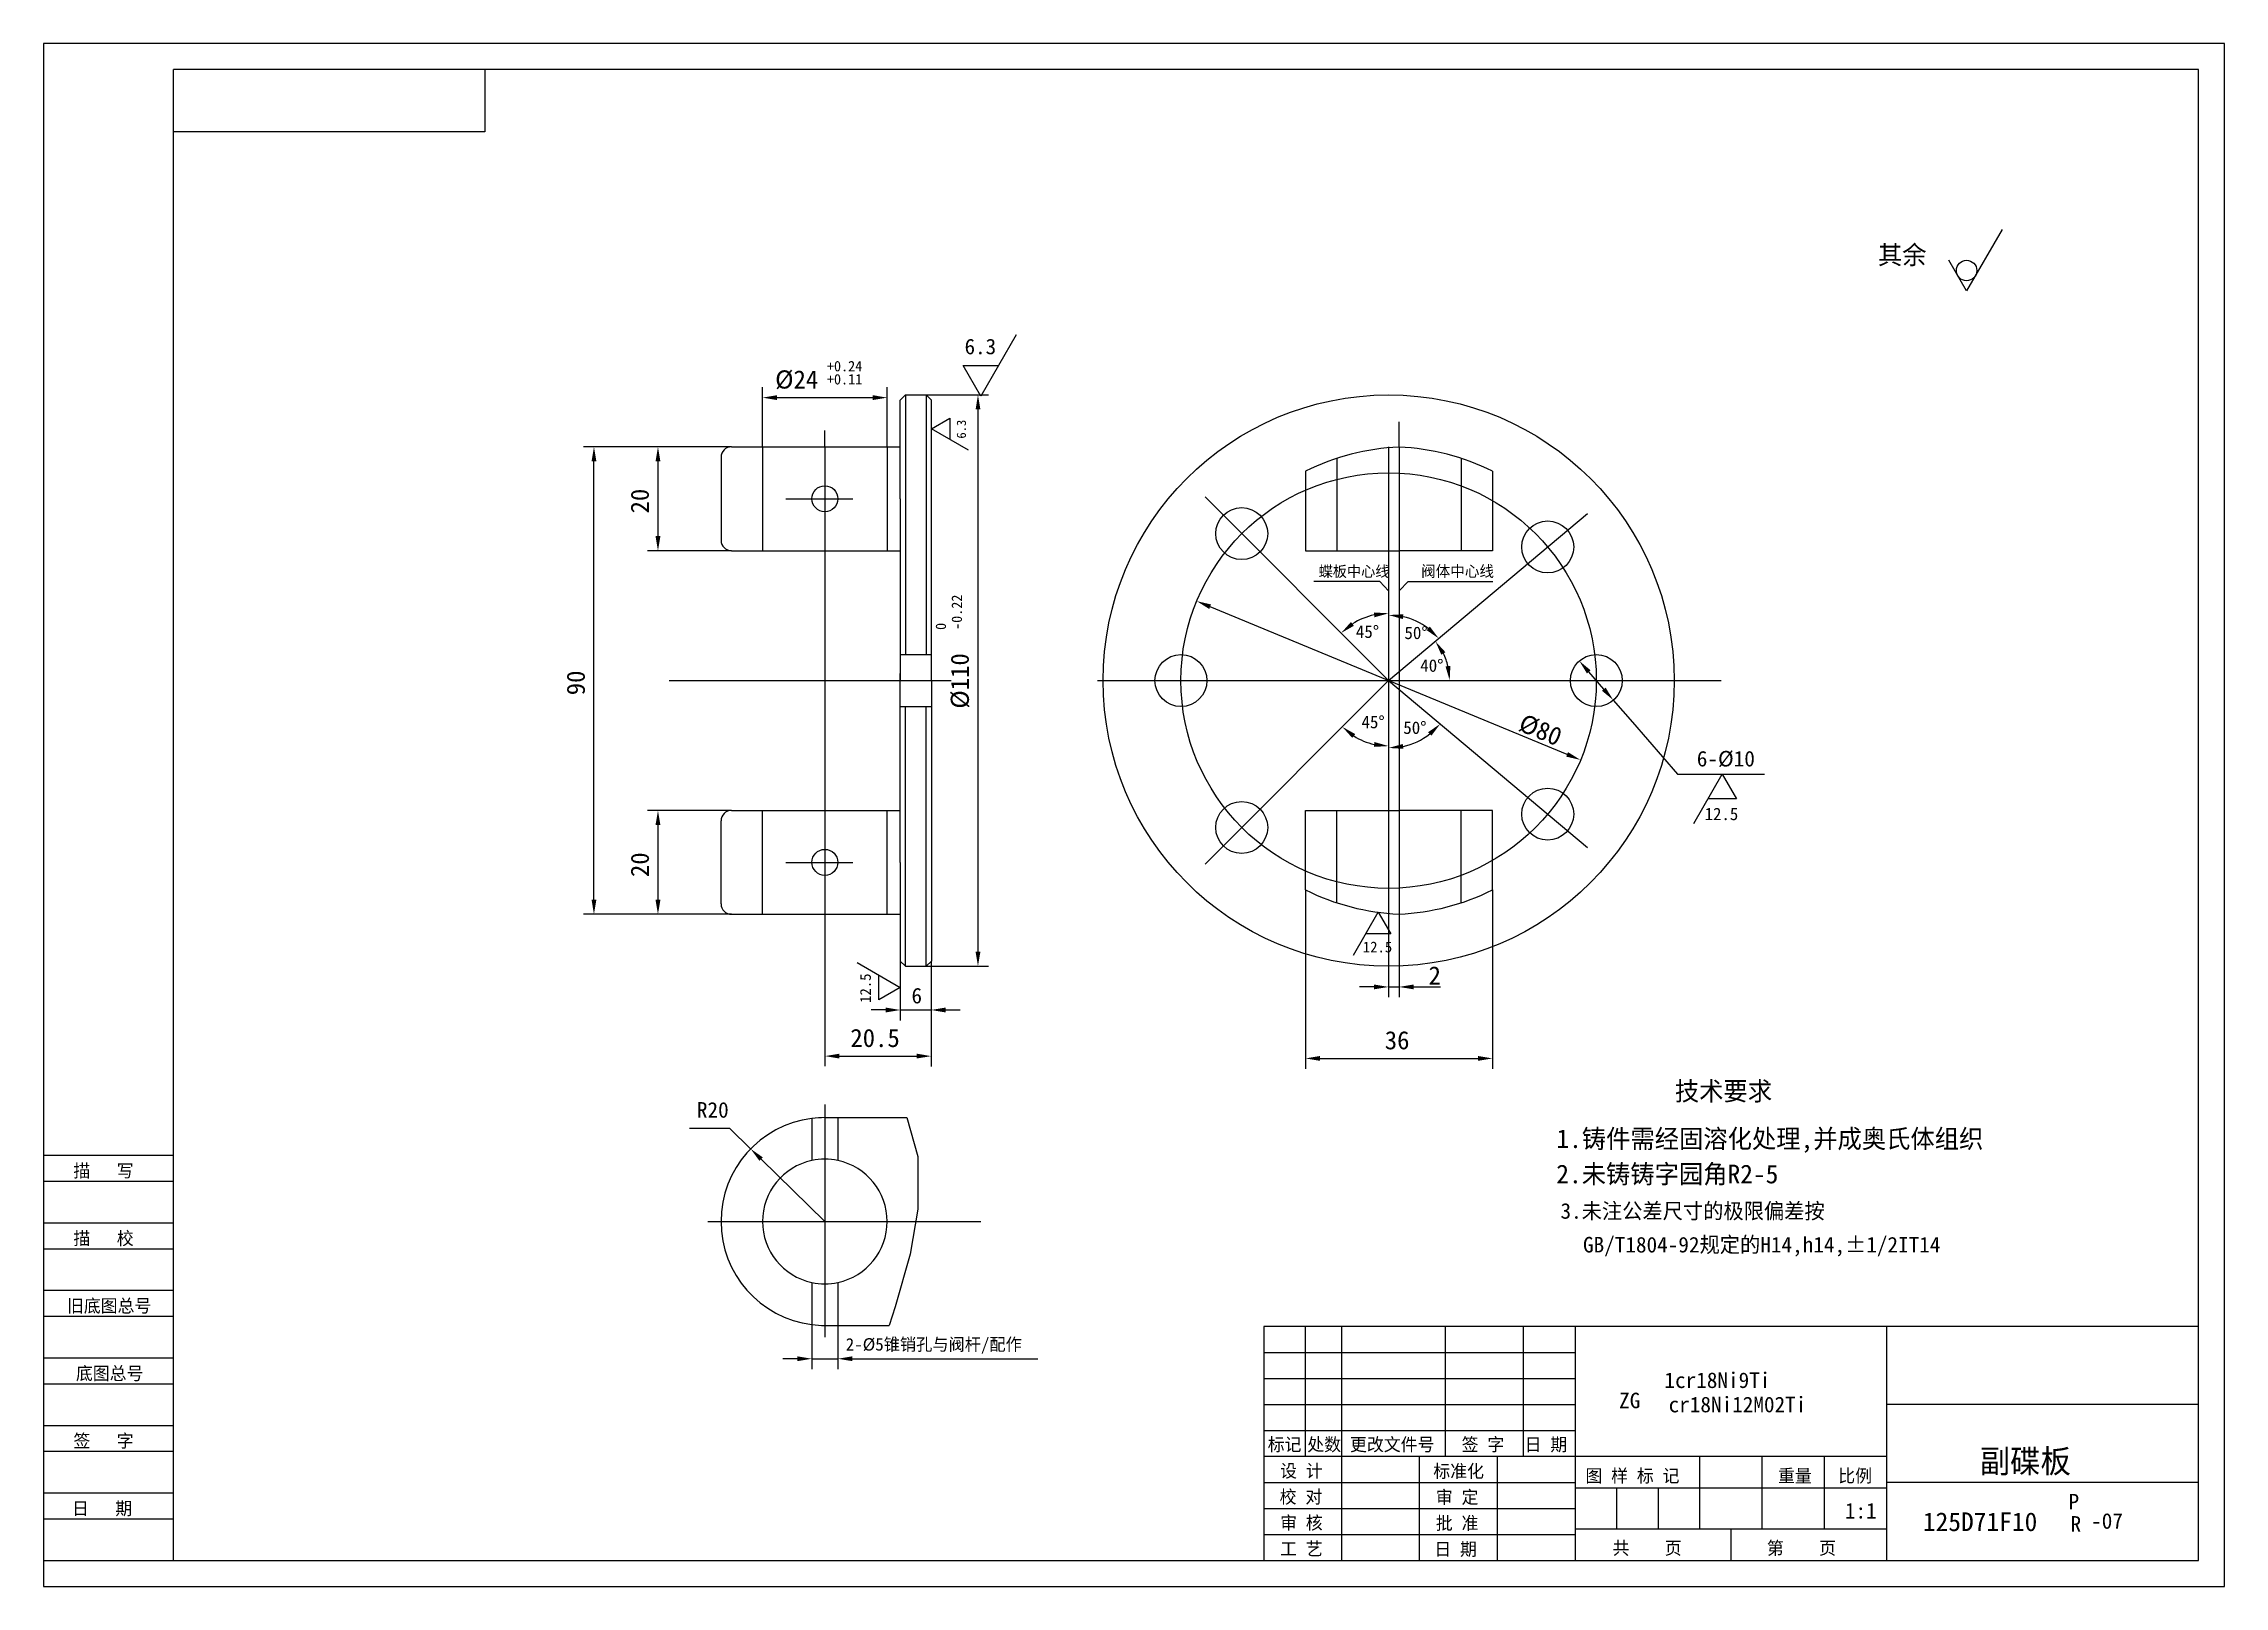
# Model space of a CAD drawing. Header units: metres. Extents: x 0 to 420, y 13 to 310.
import ezdxf

# ---------------------------------------------------------------- set-up
doc = ezdxf.new("R2010")
doc.units = ezdxf.units.M
for name, color, linetype in [('B', 3, 'Continuous'), ('C', 6, 'Continuous'), ('D', 1, 'Continuous'), ('FL', 5, 'Continuous'), ('HA', 5, 'Continuous'), ('T', 7, 'Continuous'), ('TL', 4, 'Continuous')]:
    doc.layers.add(name, color=color, linetype=linetype)

# ---------------------------------------------------------------- blocks, each defined once
blk = doc.blocks.new('TUKUN3')
at = {"layer": 'FL'}
for p, q in [((0, 297), (0, 0)), ((420, 297), (0, 297)), ((420, 0), (420, 297)), ((0, 78), (25, 78)), ((0, 70), (25, 70)), ((0, 65), (25, 65)), ((0, 57), (25, 57)), ((0, 52), (25, 52)), ((243, 25), (243, 50)), ((250, 5), (250, 50)), ((270, 25), (270, 50)), ((285, 25), (285, 50)), ((0, 44), (25, 44)), ((235, 45), (295, 45)), ((0, 39), (25, 39)), ((235, 40), (295, 40)), ((235, 35), (295, 35)), ((0, 31), (25, 31)), ((235, 30), (295, 30)), ((0, 26), (25, 26)), ((280, 5), (280, 25)), ((0, 18), (25, 18)), ((235, 20), (295, 20)), ((0, 13), (25, 13)), ((235, 15), (295, 15)), ((235, 10), (295, 10)), ((0, 0), (420, 0))]:
    blk.add_line(p, q, dxfattribs=at)
at = {"layer": 'TL'}
for p, q in [((25, 5), (25, 292)), ((415, 292), (25, 292)), ((85, 292), (85, 280)), ((415, 5), (415, 292)), ((85, 280), (25, 280)), ((0, 83), (25, 83)), ((235, 50), (235, 5)), ((415, 50), (235, 50)), ((295, 5), (295, 50)), ((355, 5), (355, 50)), ((415, 35), (355, 35)), ((355, 25), (235, 25)), ((265, 5), (265, 25)), ((319, 11), (319, 25)), ((331, 11), (331, 25)), ((343, 11), (343, 25)), ((295, 19), (355, 19)), ((303, 11), (303, 19)), ((311, 11), (311, 19)), ((415, 20), (355, 20)), ((355, 11), (295, 11)), ((325, 5), (325, 11)), ((0, 5), (415, 5))]:
    blk.add_line(p, q, dxfattribs=at)
at = {"layer": 'T'}
for s, p in [('描   写', (5.74, 78.76)), ('描   校', (5.74, 65.76)), ('旧底图总号', (4.49, 52.76)), ('底图总号', (6.22, 39.76)), ('签   字', (5.74, 26.76)), ('标记', (235.75, 26.07)), ('处数', (243.38, 26.07)), ('更改文件号', (251.61, 26.07)), ('签 字', (273.1, 26.07)), ('日 期', (285.23, 26.07)), ('设 计', (238.14, 20.99)), ('标准化', (267.65, 20.93)), ('图 样 标 记', (296.95, 20.04)), ('重量', (334.03, 20.04)), ('比例', (345.64, 20.04)), ('校 对', (238.05, 15.99)), ('审 定', (268.13, 15.93)), ('日   期', (5.45, 13.76)), ('审 核', (238.14, 10.99)), ('批 准', (268.13, 10.93)), ('工 艺', (238.14, 5.99)), ('日 期', (267.84, 5.93)), ('共    页', (302.18, 6.13)), ('第    页', (331.9, 6.13))]:
    blk.add_text(s, height=2.5, dxfattribs=at).set_placement(p)

msp = doc.modelspace()

# ---------------------------------------------------------------- linework, layer by layer
at = {"layer": 'B'}
for p, q in [((249.04, 230.63), (249.04, 212.86)), ((273.04, 230.63), (273.04, 212.86)), ((249.04, 145.1), (249.04, 162.86)), ((273.04, 145.1), (273.04, 162.86))]:
    msp.add_line(p, q, dxfattribs=at)
at = {"layer": 'C'}
for p, q in [((150.47, 232.86), (150.47, 235.99)), ((261.04, 232.86), (261.04, 237.64)), ((150.47, 232.86), (150.47, 180.37)), ((259.04, 232.86), (259.04, 135.37)), ((261.04, 232.86), (261.04, 135.37)), ((142.96, 222.86), (155.82, 222.86)), ((259.04, 187.86), (223.68, 223.22)), ((259.04, 187.86), (297.34, 220)), ((120.45, 187.86), (174.77, 187.86)), ((203, 187.86), (323.08, 187.86)), ((259.04, 187.86), (223.68, 152.51)), ((259.04, 187.86), (297.34, 155.73)), ((150.47, 180.37), (150.47, 142.87)), ((142.96, 152.86), (155.82, 152.86)), ((150.47, 142.87), (150.47, 137.62)), ((150.46, 106.22), (150.46, 61.47)), ((127.95, 83.72), (180.48, 83.72))]:
    msp.add_line(p, q, dxfattribs=at)
msp.add_circle((259.04, 187.86), 40, dxfattribs=at)
at = {"layer": 'D'}
for p, q in [((377.18, 274.69), (370.35, 262.86)), ((370.35, 262.86), (366.94, 268.78)), ((187.32, 254.44), (180.49, 242.61)), ((180.49, 242.61), (177.07, 248.53)), ((177.07, 248.53), (183.9, 248.53)), ((138.47, 232.86), (138.47, 244.33)), ((162.47, 232.86), (162.47, 244.33)), ((141.27, 242.33), (159.67, 242.33)), ((169.97, 242.86), (181.95, 242.86)), ((179.95, 240.06), (179.95, 135.66)), ((171.01, 236.31), (174.55, 238.36)), ((178.1, 232.21), (171.01, 236.31)), ((174.55, 238.36), (174.55, 234.26)), ((116.32, 232.86), (103.99, 232.86)), ((132.47, 232.86), (116.32, 232.86)), ((105.99, 145.66), (105.99, 230.06)), ((118.32, 230.06), (118.32, 215.66)), ((132.47, 212.86), (116.32, 212.86)), ((251, 206.93), (244.65, 206.93)), ((257.34, 206.93), (251, 206.93)), ((259.04, 205.12), (257.34, 206.93)), ((261.04, 205.12), (262.78, 206.93)), ((262.78, 206.93), (273.66, 206.93)), ((273.66, 206.93), (279.09, 206.93)), ((293.41, 173.65), (224.66, 202.08)), ((300.48, 186.2), (297.6, 189.53)), ((302.31, 184.09), (305.98, 179.86)), ((305.98, 179.86), (314.67, 169.84)), ((314.67, 169.84), (331.44, 169.84)), ((317.84, 160.36), (323.3, 169.82)), ((323.3, 169.82), (326.03, 165.09)), ((326.03, 165.09), (320.57, 165.09)), ((132.47, 162.86), (116.32, 162.86)), ((118.32, 160.06), (118.32, 145.66)), ((243.04, 147.55), (243.04, 113.12)), ((279.04, 147.55), (279.04, 113.12)), ((116.32, 142.86), (103.99, 142.86)), ((132.47, 142.86), (116.32, 142.86)), ((252.26, 134.98), (257.05, 143.26)), ((257.05, 143.26), (259.44, 139.12)), ((259.44, 139.12), (254.66, 139.12)), ((150.47, 137.62), (150.46, 128.71)), ((259.04, 135.37), (259.04, 126.88)), ((261.04, 135.37), (261.04, 126.88)), ((156.69, 133.57), (164.97, 128.79)), ((160.83, 126.4), (160.83, 131.18)), ((164.97, 133.86), (164.97, 122.44)), ((169.97, 132.86), (181.95, 132.86)), ((170.94, 133.86), (170.94, 122.44)), ((150.46, 128.71), (150.46, 113.61)), ((164.97, 128.79), (160.83, 126.4)), ((256.24, 128.88), (253.44, 128.88)), ((259.04, 128.88), (261.04, 128.88)), ((263.84, 128.88), (266.64, 128.88)), ((266.64, 128.88), (269.06, 128.88)), ((162.17, 124.44), (159.37, 124.44)), ((164.97, 124.44), (170.94, 124.44)), ((170.94, 122.44), (170.94, 113.56)), ((173.74, 124.44), (176.54, 124.44)), ((153.27, 115.56), (168.14, 115.56)), ((245.84, 115.12), (276.24, 115.12)), ((150.46, 105.64), (150.46, 104.66)), ((147.96, 63.87), (147.96, 55.3)), ((152.96, 63.72), (152.96, 55.3)), ((145.16, 57.3), (142.36, 57.3)), ((147.96, 57.3), (152.96, 57.3)), ((155.76, 57.3), (158.56, 57.3)), ((158.56, 57.3), (180.45, 57.3)), ((158.56, 57.3), (158.65, 57.3)), ((180.45, 57.3), (191.48, 57.3))]:
    msp.add_line(p, q, dxfattribs=at)
msp.add_circle((370.35, 266.8), 1.97, dxfattribs=at)
for radius, start, end in [(12.94, 102.42, 122.58), (12.61, 52.75, 77.25), (11.76, 13.67, 26.33), (12.61, 237.75, 257.25), (12.98, 282.38, 307.62)]:
    msp.add_arc((259.04, 187.86), radius, start, end, dxfattribs=at)
for points in [[(141.27, 242.8), (141.27, 241.86), (138.47, 242.33)], [(159.67, 242.8), (159.67, 241.86), (162.47, 242.33)], [(179.49, 240.06), (180.42, 240.06), (179.95, 242.86)], [(105.53, 230.06), (106.46, 230.06), (105.99, 232.86)], [(117.85, 230.06), (118.79, 230.06), (118.32, 232.86)], [(117.85, 215.66), (118.79, 215.66), (118.32, 212.86)], [(224.48, 201.65), (224.84, 202.51), (222.07, 203.15)], [(252.36, 198.41), (251.78, 199.13), (249.89, 197.02)], [(256.2, 200.97), (256.3, 200.04), (259.04, 200.81)], [(261.77, 199.7), (261.87, 200.63), (259.04, 200.47)], [(266.99, 198.24), (266.35, 197.56), (268.7, 195.97)], [(269.19, 192.82), (269.97, 193.33), (268.05, 195.42)], [(270.93, 190.7), (270, 190.59), (270.8, 187.86)], [(297.24, 189.22), (297.95, 189.83), (295.76, 191.64)], [(300.13, 185.9), (300.83, 186.51), (302.31, 184.09)], [(252.02, 176.83), (252.6, 177.56), (250.12, 178.95)], [(266.64, 177.92), (267.28, 177.25), (268.98, 179.52)], [(256.31, 176.03), (256.2, 175.1), (259.04, 175.25)], [(261.87, 174.72), (261.77, 175.65), (259.04, 174.89)], [(293.24, 173.22), (293.59, 174.08), (296, 172.58)], [(117.85, 160.06), (118.79, 160.06), (118.32, 162.86)], [(105.53, 145.66), (106.46, 145.66), (105.99, 142.86)], [(117.85, 145.66), (118.79, 145.66), (118.32, 142.86)], [(179.49, 135.66), (180.42, 135.66), (179.95, 132.86)], [(256.24, 129.35), (256.24, 128.42), (259.04, 128.88)], [(263.84, 129.35), (263.84, 128.42), (261.04, 128.88)], [(162.17, 124.91), (162.17, 123.97), (164.97, 124.44)], [(173.74, 124.91), (173.74, 123.97), (170.94, 124.44)], [(153.27, 116.03), (153.27, 115.1), (150.47, 115.56)], [(168.14, 116.03), (168.14, 115.1), (170.94, 115.56)], [(245.84, 115.59), (245.84, 114.65), (243.04, 115.12)], [(276.24, 115.59), (276.24, 114.65), (279.04, 115.12)], [(145.16, 57.77), (145.16, 56.84), (147.96, 57.3)], [(155.76, 57.77), (155.76, 56.84), (152.96, 57.3)]]:
    msp.add_solid(points, dxfattribs=at)
at = {"layer": 'HA'}
for p, q in [((132.17, 101.63), (124.37, 101.63)), ((136.17, 97.71), (132.17, 101.63)), ((166.23, 103.72), (168.37, 96.25)), ((138.17, 95.75), (150.46, 83.72)), ((168.37, 96.25), (168.37, 86.11)), ((168.37, 86.11), (166.92, 77.41)), ((166.92, 77.41), (164.02, 67.27)), ((164.02, 67.27), (162.83, 63.72))]:
    msp.add_line(p, q, dxfattribs=at)
msp.add_solid([(137.84, 95.42), (138.5, 96.08), (136.17, 97.71)], dxfattribs=at)
at = {"layer": 'TL'}
for p, q in [((165.97, 242.86), (164.97, 241.86)), ((164.97, 231.86), (164.97, 241.86)), ((165.97, 242.86), (165.97, 192.86)), ((165.97, 242.86), (169.97, 242.86)), ((169.97, 242.86), (169.97, 192.86)), ((169.97, 242.86), (170.97, 241.86)), ((170.97, 187.86), (170.97, 241.86)), ((132.47, 232.86), (138.47, 232.86)), ((138.47, 232.86), (164.97, 232.86)), ((138.47, 232.86), (138.47, 212.86)), ((162.47, 232.86), (162.47, 212.86)), ((164.97, 222.86), (164.97, 231.86)), ((130.47, 230.86), (130.47, 214.86)), ((243.04, 228.18), (243.04, 212.86)), ((279.04, 228.18), (279.04, 212.86)), ((164.97, 222.86), (164.97, 202.86)), ((132.47, 212.86), (138.47, 212.86)), ((138.47, 212.86), (164.97, 212.86)), ((243.04, 212.86), (261.04, 212.86)), ((279.04, 212.86), (261.04, 212.86)), ((164.97, 202.86), (164.97, 187.86)), ((164.97, 192.86), (170.97, 192.86)), ((164.97, 172.86), (164.97, 189.23)), ((170.97, 187.86), (170.97, 133.86)), ((164.97, 182.86), (170.97, 182.86)), ((165.97, 132.86), (165.97, 182.86)), ((169.97, 132.86), (169.97, 182.86)), ((164.97, 152.86), (164.97, 172.86)), ((130.47, 144.86), (130.47, 160.86)), ((132.47, 162.86), (138.47, 162.86)), ((138.47, 142.86), (138.47, 162.86)), ((138.47, 162.86), (164.97, 162.86)), ((162.47, 142.86), (162.47, 162.86)), ((243.04, 147.55), (243.04, 162.86)), ((243.04, 162.86), (261.04, 162.86)), ((279.04, 162.86), (261.04, 162.86)), ((279.04, 147.55), (279.04, 162.86)), ((164.97, 152.86), (164.97, 143.86)), ((132.47, 142.86), (138.47, 142.86)), ((138.47, 142.86), (164.97, 142.86)), ((164.97, 143.86), (164.97, 133.86)), ((165.97, 132.86), (164.97, 133.86)), ((165.97, 132.86), (169.97, 132.86)), ((169.97, 132.86), (170.97, 133.86)), ((147.96, 103.56), (147.96, 95.45)), ((150.46, 103.72), (152.96, 103.72)), ((152.96, 103.72), (166.23, 103.72)), ((152.96, 103.72), (152.96, 95.45)), ((147.96, 71.98), (147.96, 63.87)), ((152.96, 71.98), (152.96, 63.72)), ((150.46, 63.72), (152.96, 63.72)), ((152.96, 63.72), (162.83, 63.72))]:
    msp.add_line(p, q, dxfattribs=at)
for centre, radius in [((259.04, 187.86), 55), ((150.47, 222.86), 2.5), ((230.75, 216.15), 5), ((289.68, 213.58), 5), ((219.04, 187.86), 5), ((299.04, 187.86), 5), ((230.75, 159.58), 5), ((289.68, 162.15), 5), ((150.47, 152.86), 2.5)]:
    msp.add_circle(centre, radius, dxfattribs=at)
for centre, radius, start, end in [((132.47, 230.86), 2, 90, 180), ((263.04, 187.86), 45, 92.55, 116.39), ((259.04, 187.86), 45, 63.61, 87.45), ((132.47, 214.86), 2, 180, 270), ((132.47, 160.86), 2, 90, 180), ((263.04, 187.86), 45, 243.61, 267.45), ((259.04, 187.86), 45, 272.55, 296.39), ((132.47, 144.86), 2, 180, 270), ((150.46, 83.72), 20, 97.18, 262.82), ((150.46, 83.72), 20, 90, 97.18), ((150.46, 83.72), 12, 102.02, 257.98), ((150.46, 83.72), 12, 90, 102.02), ((150.46, 83.72), 12, 77.98, 90), ((150.46, 83.72), 12, 282.02, 77.98), ((150.46, 83.72), 12, 257.98, 270), ((150.46, 83.72), 12, 270, 282.02), ((150.46, 83.72), 20, 262.82, 270)]:
    msp.add_arc(centre, radius, start, end, dxfattribs=at)

# ---------------------------------------------------------------- block references
at = {"layer": 'D'}
msp.add_blockref('TUKUN3', (0, 13.48), dxfattribs=at)

# ---------------------------------------------------------------- texts
for s, height, p in [('其余', 3.6, (353.27, 268.01)), ('6.3', 2.98, (177.37, 250.68)), ('+0.24', 2, (150.86, 247.4)), ('%%c24', 3.5, (140.89, 244.08)), ('+0.11', 2, (150.86, 244.87)), ('蝶板中心线', 2.1, (245.56, 207.84)), ('阀体中心线', 2.16, (265.3, 207.84)), ('45%%d', 2.4, (252.73, 196.07)), ('50%%d', 2.4, (262.08, 195.85)), ('40%%d', 2.4, (265.13, 189.55)), ('45%%d', 2.4, (253.81, 178.68)), ('50%%d', 2.4, (261.86, 177.59)), ('6-%%c10', 3, (318.39, 171.32)), ('12.5', 2.38, (319.9, 160.99)), ('12.5', 2.08, (254.07, 135.53)), ('2', 3.5, (266.73, 129.34)), ('6', 3, (167.14, 125.71)), ('20.5', 3.5, (155.37, 117.31)), ('36', 3.5, (258.29, 116.87)), ('技术要求', 3.6, (314.17, 107.02)), ('1.铸件需经固溶化处理,并成奥氏体组织', 3.6, (291.35, 97.86)), ('2.未铸铸字园角R2-5', 3.6, (291.33, 91.07)), ('3.未注公差尺寸的极限偏差按', 3, (292.14, 84.26)), ('GB/T1804-92规定的H14,h14,%%P1/2IT14', 3, (296.47, 77.76)), ('2-%%c5锥销孔与阀杆/配作', 2.4, (154.48, 58.87)), ('1cr18Ni9Ti', 3, (312.16, 51.67)), ('ZG', 3, (303.43, 47.77)), ('cr18Ni12M02Ti', 3, (312.96, 46.99)), ('副碟板', 4.5, (372.88, 35.32)), ('1:1', 3, (346.91, 26.54)), ('P', 3, (389.99, 28.29)), ('125D71F10', 3.6, (361.93, 24.12)), ('R', 3, (390.38, 24)), ('-07', 3, (394.34, 24.57))]:
    msp.add_text(s, height=height, dxfattribs=at).set_placement(p)
for s, height, rotation, p in [('6.3', 1.78, 90, (177.63, 234.44)), ('20', 3.5, 90, (116.57, 220.03)), ('-0.22', 2, 90, (176.87, 197.61)), ('0', 2, 90, (173.79, 197.61)), ('90', 3.5, 90, (104.24, 185.03)), ('%%c110', 3.5, 90, (178.2, 182.45)), ('%%c80', 3.5, 337.53, (283.8, 178.36)), ('20', 3.5, 90, (116.57, 150.03)), ('12.5', 2.08, 90, (159.32, 125.81))]:
    msp.add_text(s, height=height, rotation=rotation, dxfattribs=at).set_placement(p)
at = {"layer": 'HA'}
msp.add_text('R20', height=3, dxfattribs=at).set_placement((125.82, 103.71))

doc.saveas('drawing.dxf')
